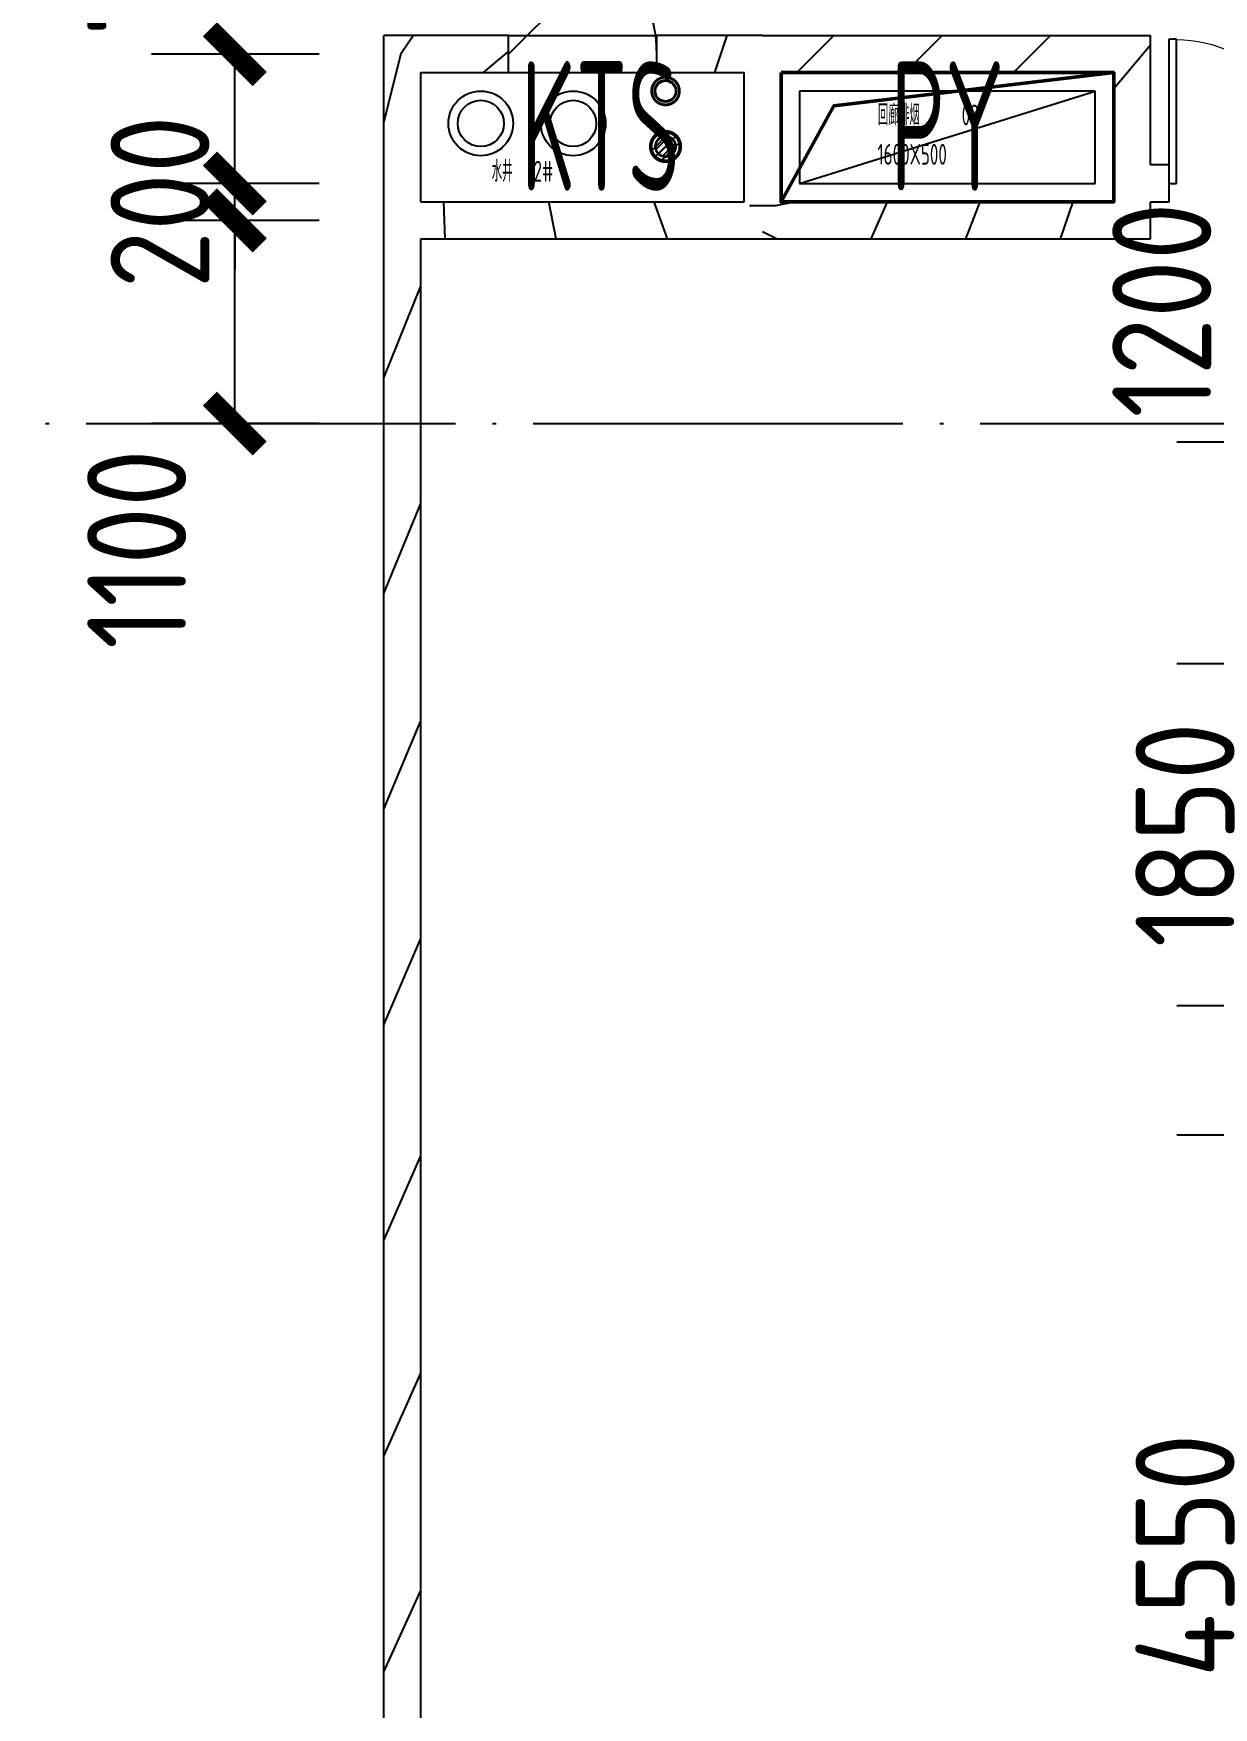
# Model space of a CAD drawing. Header units: inches. Extents: x 0 to 1813292486, y 0 to 3473589894.
# Drawn here: x 600565939 to 600572326, y 3473272670 to 3473281730 of the extents above; entities that cross this region are included whole.
import ezdxf
from ezdxf.enums import TextEntityAlignment as Align

# ---------------------------------------------------------------- set-up
doc = ezdxf.new("R2010")
doc.units = ezdxf.units.IN
doc.header["$LTSCALE"] = 1000
doc.header["$MEASUREMENT"] = 0
doc.linetypes.add('AX-MALL-GIRD-200$0$DOTE', pattern=[2.4200000000000004, 2, -0.2, 0.02, -0.2])
doc.linetypes.add('PX-MALL-P02-LG$0$DASHED', pattern=[0.75, 0.5, -0.25])
for name, color, linetype in [('A-Anno-Note', 241, 'Continuous'), ('AX-MALL-DIM-P02$0$A-Anno-Dims', 3, 'Continuous'), ('AX-MALL-DIM-P02$0$A-Detl-Thin', 131, 'Continuous'), ('AX-MALL-GIRD-200$0$A-Grid', 222, 'AX-MALL-GIRD-200$0$DOTE'), ('AX-MALL-P02-200$0$A-Anno-Note', 241, 'Continuous'), ('AX-MALL-WALL-P02$0$A-Anno-Note', 241, 'Continuous'), ('AX-MALL-WALL-P02-QT$0$A-Accs', 181, 'Continuous'), ('AX-MALL-WALL-P02-QT$0$A-Anno-Dims', 3, 'Continuous'), ('AX-MALL-WALL-P02-QT$0$A-Detl-Thin', 131, 'Continuous'), ('AX-MALL-WALL-P02-QT$0$A-Wall', 2, 'Continuous'), ('AX-MALL-WALL-P02-QT$0$A-Wall-Patt', 13, 'Continuous'), ('AX-MALL-WALL-P02-QT$0$A-Wind', 4, 'Continuous'), ('AX-MALL-ZTKD-P02$0$A-Anno-Note', 241, 'Continuous'), ('MX-MALL-P02-LG$0$M-VT-DUCT-FLG', 40, 'Continuous'), ('MX-MALL-P02-LG$0$M-VT-DUCT-SED', 150, 'Continuous'), ('MX-MALL-P02-LG$0$M-VT-TEXT', 21, 'Continuous'), ('PX-MALL-P02-LG$0$P-Drain-Fldr', 4, 'Continuous'), ('PX-MALL-P02-LG$0$P-Drain-Fldr-ARCH', 161, 'Continuous'), ('PX-MALL-P02-LG$0$P-Drain-Fldr-W100', 4, 'Continuous'), ('PX-MALL-P02-LG$0$P-Drain-Fldr-W50', 4, 'Continuous'), ('PX-MALL-P02-LG$0$P-Pipe-Risr', 7, 'Continuous'), ('PX-MALL-P02-LG$0$P-Pipe-Risr-Arch', 6, 'Continuous'), ('PX-MALL-P02-LG$0$P-Pipe-Risr-W100', 6, 'Continuous'), ('PX-MALL-P02-LG$0$P-Pipe-Risr-W50', 6, 'Continuous'), ('PX-MALL-P02-LG$0$P-Wast-Pipe', 143, 'PX-MALL-P02-LG$0$DASHED'), ('SX-MALL-NTKD-L-2F$0$S-HOLE', 5, 'Continuous')]:
    doc.layers.add(name, color=color, linetype=linetype)
doc.styles.add('AX-MALL-DIM-P02$0$_TCH_DIM_T3', font='gbenor.shx')
doc.styles.add('AX-MALL-WALL-P02-QT$0$STANDARD', font='gbenor.shx', dxfattribs={"bigfont": 'gbcbig.shx'})
doc.styles.add('MX-MALL-P02-LG$0$_THVAC_WIN', font='gbenor.shx', dxfattribs={"bigfont": 'gbcbig.shx'})
doc.styles.add('PX-MALL-P02-LG$0$jzfz', font='gbenor.shx', dxfattribs={"bigfont": 'gbcbig.shx'})
doc.dimstyles.new('AX-MALL-DIM-P02$0$_TCH_ARCH&&180', dxfattribs={"dimtxt": 535.5, "dimasz": 270, "dimexe": 450, "dimexo": 450, "dimgap": 137.25, "dimtad": 1, "dimdec": 0, "dimzin": 0, "dimdsep": 46, "dimtxsty": 'AX-MALL-DIM-P02$0$_TCH_DIM_T3', "dimblk": 'AX-MALL-DIM-P02$0$_ArchTick', "dimcen": 0.09, "dimclrt": 7, "dimazin": 2, "dimtfac": 1, "dimtdec": 0, "dimtix": 1, "dimtmove": 2, "dimatfit": 3, "dimfxl": 500, "dimtolj": 1, "dimtzin": 0, "dimarcsym": 0})
pattern_1 = [(45, (0, 359.0227), (-353.55353201463, 353.55353201463), [])]

# ---------------------------------------------------------------- blocks, each defined once
blk = doc.blocks.new('AX-MALL-GIRD-200')
at = {"layer": 'AX-MALL-GIRD-200$0$A-Grid'}
blk.add_line((600241980.060326, 3473196551.41375), (600599876.0644244, 3473063224.650467), dxfattribs=at)
blk = doc.blocks.new('MX-MALL-P02-LG')
at = {"color": 6}
for radius in [175.000000054465, 125]:
    blk.add_circle((600396488.7496933, 3473140726.488383), radius, dxfattribs=at)
at = {"color": 2}
for radius in [175.000000054465, 125]:
    blk.add_circle((600396957.2937655, 3473140551.941966), radius, dxfattribs=at)
at = {"layer": 'MX-MALL-P02-LG$0$M-VT-DUCT-FLG'}
blk.add_line((600397992.20792, 3473139819.587048), (600399666.0953707, 3473139729.582589), dxfattribs=at)
at = {"layer": 'MX-MALL-P02-LG$0$M-VT-DUCT-SED'}
for p, q in [((600398166.7543362, 3473140288.131121), (600397992.20792, 3473139819.587048)), ((600399666.0953707, 3473139729.582589), (600398166.7543362, 3473140288.131121)), ((600397992.20792, 3473139819.587048), (600399491.5489544, 3473139261.038516)), ((600399491.5489544, 3473139261.038516), (600399666.0953707, 3473139729.582589))]:
    blk.add_line(p, q, dxfattribs=at)
at = {"layer": 'MX-MALL-P02-LG$0$M-VT-TEXT', "style": 'MX-MALL-P02-LG$0$_THVAC_WIN', "width": 0.7}
for s, p in [('水井', (600396433.6067076, 3473140410.110298)), ('2#', (600396646.1715125, 3473140330.923671)), ('回廊排烟', (600398498.9254372, 3473139966.288014, -11999.99999999999)), ('02', (600398924.0550469, 3473139807.91476, -11999.99999999999)), ('1600X500', (600398422.2100635, 3473139767.269915, -11999.99999999999))]:
    blk.add_text(s, height=112.6582278481012, rotation=339.5681612591187, dxfattribs=at).set_placement(p)
blk = doc.blocks.new('SX-MALL-NTKD-L-2F')
at = {"layer": 'SX-MALL-NTKD-L-2F$0$S-HOLE', "lineweight": 50, "elevation": 2999.999999999998}
blk.add_lwpolyline([(600398107.9548047, 3473140416.749218), (600399794.7134689, 3473139788.382122), (600399550.3484744, 3473139132.420386), (600397863.5898101, 3473139760.787483)], close=True, dxfattribs=at)
at = {"layer": 'SX-MALL-NTKD-L-2F$0$S-HOLE', "lineweight": 50}
blk.add_lwpolyline([(600399794.7134355, 3473139788.382097), (600398313.1241194, 3473140148.711319), (600397863.5897872, 3473139760.787491)], dxfattribs=at)
blk = doc.blocks.new('SX-MALL-NTKD-2F')
blk.add_blockref('SX-MALL-NTKD-L-2F', (0, 0))
blk = doc.blocks.new('AX-MALL-WALL-P02-QT$0$$DorLib2D$00000002')
for p, q in [((-0.5, -5.684341886080802e-17), (-0.5000000000000007, 0.4875)), ((-0.4750000000000007, 0.4875), (-0.5000000000000007, 0.4875)), ((-0.475, -2.842170943040401e-17), (-0.4750000000000007, 0.4875)), ((0.475, -2.842170943040401e-17), (0.4750000000000007, 0.4875)), ((0.4750000000000007, 0.4875), (0.5000000000000007, 0.4875)), ((0.5, -5.684341886080802e-17), (0.5000000000000007, 0.4875)), ((-0.5, -5.684341886080802e-17), (-0.475, -2.842170943040401e-17)), ((0.5, -5.684341886080802e-17), (0.475, -2.842170943040401e-17))]:
    blk.add_line(p, q)
at = {"lineweight": 13}
for centre, start, end in [((-0.4875, -4.263256414560601e-17), 0, 88.53071641864632), ((0.4875, -4.263256414560601e-17), 91.4692835813537, 180)]:
    blk.add_arc(centre, 0.4875, start, end, dxfattribs=at)
blk = doc.blocks.new('AX-MALL-WALL-P02-QT$0$$DorLib2D$00000114')
at = {"color": 0}
blk.add_line((0.4999999999999964, 3.552713678800501e-15), (-0.2071067811864751, 0.7071067811864857), dxfattribs=at)
blk.add_arc((0.5000000000013856, -1.154631945610163e-12), 1.000000000001696, 135, 180, dxfattribs=at)
blk = doc.blocks.new('AX-MALL-WALL-P02-QT')
at = {"layer": 'AX-MALL-WALL-P02-QT$0$A-Wall-Patt'}
h = blk.add_hatch(dxfattribs=at)
h.set_pattern_fill('普通砖', color=256, scale=200, style=0)
h.set_pattern_definition(pattern_1)
h.paths.add_polyline_path([(600395938.8860978, 3473140371.082546), (600396036.2679241, 3473140441.518505), (600396280.6329062, 3473141097.480208), (600396163.033843, 3473141354.716403), (600395813.9410113, 3473140417.628256)])
h = blk.add_hatch(dxfattribs=at)
h.set_pattern_fill('普通砖', color=256, scale=200, style=0)
h.set_pattern_definition(pattern_1)
h.paths.add_polyline_path([(600396280.6329062, 3473141097.480208), (600396725.7497761, 3473140931.661113), (600396795.5683424, 3473141119.078742), (600396163.033843, 3473141354.716403)])
h = blk.add_hatch(dxfattribs=at)
h.set_pattern_fill('普通砖', color=256, scale=200, style=0)
h.set_pattern_definition(pattern_1)
h.paths.add_polyline_path([(600398084.0645442, 3473140639.076098), (600397545.2388599, 3473140839.804477), (600397475.4202936, 3473140652.386847), (600397920.537163, 3473140486.567752), (600398037.5188333, 3473140514.131012)])
h = blk.add_hatch(dxfattribs=at)
h.set_pattern_fill('普通砖', color=256, scale=200, style=0)
h.set_pattern_definition(pattern_1)
h.paths.add_polyline_path([(600398037.5188333, 3473140514.131012), (600398107.9547925, 3473140416.749186), (600399794.7134575, 3473139788.382089), (600400051.9496529, 3473139905.981152), (600398084.0645442, 3473140639.076098)])
h = blk.add_hatch(dxfattribs=at)
h.set_pattern_fill('普通砖', color=256, scale=200, style=0)
h.set_pattern_definition(pattern_1)
h.paths.add_polyline_path([(600397746.6081403, 3473139733.224224), (600397863.5898104, 3473139760.787483), (600398107.9547925, 3473140416.749186), (600398037.5188333, 3473140514.131012), (600397920.537163, 3473140486.567752), (600397676.172181, 3473139830.60605)])
h = blk.add_hatch(dxfattribs=at)
h.set_pattern_fill('普通砖', color=256, scale=200, style=0)
h.set_pattern_definition(pattern_1)
h.paths.add_polyline_path([(600391432.8259717, 3473128657.17201), (600391550.4250346, 3473128399.935814), (600395966.4493577, 3473140254.100876), (600395938.8860978, 3473140371.082546), (600395813.9410114, 3473140417.628256)])
h = blk.add_hatch(dxfattribs=at)
h.set_pattern_fill('普通砖', color=256, scale=200, style=0)
h.set_pattern_definition(pattern_1)
h.paths.add_polyline_path([(600395938.8860977, 3473140371.082546), (600395966.4493577, 3473140254.100876), (600397700.0624295, 3473139608.279137), (600397746.6081403, 3473139733.224223), (600397676.172181, 3473139830.60605), (600396036.2679241, 3473140441.518505)])
h = blk.add_hatch(dxfattribs=at)
h.set_pattern_fill('普通砖', color=256, scale=200, style=0)
h.set_pattern_definition(pattern_1)
h.paths.add_polyline_path([(600399710.2028446, 3473139179.58349), (600399807.5846709, 3473139250.019449), (600400051.9496529, 3473139905.981152), (600399794.7134575, 3473139788.382089), (600399585.2577584, 3473139226.1292)])
h = blk.add_hatch(dxfattribs=at)
h.set_pattern_fill('普通砖', color=256, scale=200, style=0)
h.set_pattern_definition(pattern_1)
h.paths.add_polyline_path([(600397746.6081403, 3473139733.224224), (600397700.0624295, 3473139608.279137), (600399667.9475381, 3473138875.18419), (600399550.3484752, 3473139132.420386), (600397863.5898104, 3473139760.787483)])
h = blk.add_hatch(dxfattribs=at)
h.set_pattern_fill('普通砖', color=256, scale=200, style=0)
h.set_pattern_definition(pattern_1)
h.paths.add_polyline_path([(600399737.7661046, 3473139062.60182), (600399831.4749199, 3473139027.692537), (600399901.2934861, 3473139215.110166), (600399807.5846709, 3473139250.019449), (600399710.2028446, 3473139179.58349)])
h = blk.add_hatch(dxfattribs=at)
h.set_pattern_fill('普通砖', color=256, scale=200, style=0)
h.set_pattern_definition(pattern_1)
h.paths.add_polyline_path([(600399550.3484752, 3473139132.420386), (600399667.9475381, 3473138875.18419), (600399737.7661046, 3473139062.60182), (600399710.2028446, 3473139179.58349), (600399585.2577584, 3473139226.1292)])
at = {"layer": 'AX-MALL-WALL-P02-QT$0$A-Wall'}
for p, q in [((600395813.9410113, 3473140417.628256), (600396163.033843, 3473141354.716403)), ((600396795.5683424, 3473141119.078742), (600396163.033843, 3473141354.716403)), ((600396036.2679241, 3473140441.518505), (600396280.6329062, 3473141097.480208)), ((600396280.6329062, 3473141097.480208), (600396725.7497761, 3473140931.661113)), ((600396725.7497761, 3473140931.661113), (600396795.5683424, 3473141119.078742)), ((600397545.2388599, 3473140839.804477), (600397475.4202936, 3473140652.386847)), ((600398084.0645442, 3473140639.076098), (600397545.2388599, 3473140839.804477)), ((600397475.4202936, 3473140652.386847), (600397920.537163, 3473140486.567752)), ((600398084.0645442, 3473140639.076098), (600400051.9496529, 3473139905.981152)), ((600391432.8259717, 3473128657.17201), (600395813.9410114, 3473140417.628256)), ((600396036.2679241, 3473140441.518505), (600397676.172181, 3473139830.60605)), ((600397676.172181, 3473139830.60605), (600397920.537163, 3473140486.567752)), ((600397863.5898104, 3473139760.787483), (600398107.9547925, 3473140416.749186)), ((600398107.9547925, 3473140416.749186), (600399794.7134575, 3473139788.382089)), ((600391550.4250346, 3473128399.935814), (600395966.4493577, 3473140254.100876)), ((600395966.4493577, 3473140254.100876), (600397700.0624295, 3473139608.279137)), ((600399807.5846709, 3473139250.019449), (600400051.9496529, 3473139905.981152)), ((600399585.2577584, 3473139226.1292), (600399794.7134575, 3473139788.382089)), ((600397863.5898104, 3473139760.787483), (600399550.3484752, 3473139132.420386)), ((600397700.0624295, 3473139608.279137), (600399667.9475381, 3473138875.18419)), ((600399901.2934861, 3473139215.110166), (600399807.5846709, 3473139250.019449)), ((600399550.3484752, 3473139132.420386), (600399585.2577584, 3473139226.1292)), ((600399831.4749199, 3473139027.692537), (600399901.2934861, 3473139215.110166)), ((600399667.9475381, 3473138875.18419), (600399737.7661046, 3473139062.60182)), ((600399737.7661046, 3473139062.60182), (600399831.4749199, 3473139027.692537))]:
    blk.add_line(p, q, dxfattribs=at)
at = {"layer": 'AX-MALL-WALL-P02-QT$0$A-Wind'}
for p, q in [((600396795.5683424, 3473141119.078742), (600397545.2388599, 3473140839.804477)), ((600396725.7497761, 3473140931.661113), (600397475.4202936, 3473140652.386847))]:
    blk.add_line(p, q, dxfattribs=at)
at = {"layer": 'AX-MALL-WALL-P02-QT$0$A-Anno-Dims'}
blk.add_blockref('SX-MALL-NTKD-2F', (0, 0), dxfattribs=at)
at = {"layer": 'AX-MALL-WALL-P02-QT$0$A-Detl-Thin'}
blk.add_blockref('MX-MALL-P02-LG', (0, 0), dxfattribs=at)
at = {"layer": 'AX-MALL-WALL-P02-QT$0$A-Wind'}
blk.add_blockref('AX-MALL-GIRD-200', (0, 0), dxfattribs=at)
at = {"layer": 'AX-MALL-WALL-P02-QT$0$A-Wind', "zscale": 200}
for name, p, xscale, yscale, rotation in [('AX-MALL-WALL-P02-QT$0$$DorLib2D$00000114', (600397135.494318, 3473140885.732795), -800, 800, 339.5681613074192), ('AX-MALL-WALL-P02-QT$0$$DorLib2D$00000002', (600400616.0547206, 3473138842.127086), -1600, 1600, 339.5681613148703)]:
    blk.add_blockref(name, p, dxfattribs=dict(at, xscale=xscale, yscale=yscale, rotation=rotation))
at = {"layer": 'AX-MALL-WALL-P02-QT$0$A-Accs', "style": 'AX-MALL-WALL-P02-QT$0$STANDARD', "width": 0.6}
for s, p in [('KTS', (600396564.8143198, 3473140309.192334, 2999.999999999996)), ('PY', (600398439.3309145, 3473139610.879898, 2999.999999999996))]:
    blk.add_text(s, height=699.9999999999998, rotation=339.5681613092246, dxfattribs=at).set_placement(p)
blk = doc.blocks.new('AX-MALL-WALL-P02')
at = {"layer": 'AX-MALL-WALL-P02$0$A-Anno-Note'}
blk.add_blockref('AX-MALL-WALL-P02-QT', (0, 0), dxfattribs=at)
blk = doc.blocks.new('PX-MALL-P02-LG$0$P-Risr')
at = {"layer": 'PX-MALL-P02-LG$0$P-Pipe-Risr-W50'}
h = blk.add_hatch(color=0, dxfattribs=at)
edge = h.paths.add_edge_path()
edge.add_ellipse((0, 0), major_axis=(47.05795628796547, 47.05795628796547), ratio=0.9999999999999695, start_angle=225.0000000000009, end_angle=405.0000000000009, ccw=False)
edge.add_ellipse((0, 0), major_axis=(47.05795628796764, 47.05795628796764), ratio=0.9999999999998785, start_angle=133.9675974886221, end_angle=225.0000000000035, ccw=False)
edge.add_line((-66.53919663240958, 1.199087783927098), (-54.4367953546693, 1.199087783927098))
edge.add_ellipse((0, 0), major_axis=(-38.50196423560672, 38.50196423560672), ratio=0.9999999999999859, start_angle=43.73814098242129, end_angle=134.9999999999996)
edge.add_ellipse((0, 0), major_axis=(38.50196423561096, 38.50196423561096), ratio=0.9999999999998216, start_angle=225.0000000000051, end_angle=405.0000000000051)
edge.add_ellipse((0, 0), major_axis=(38.50196423560679, 38.50196423560679), ratio=0.9999999999999831, start_angle=45.00000000000048, end_angle=133.7381409824204)
edge.add_line((-54.43679535467527, 1.199087783927098), (-66.53919663241555, 1.199087783927098))
edge.add_ellipse((0, 0), major_axis=(-47.05795628796762, 47.05795628796762), ratio=0.9999999999998742, start_angle=-45.00000000000358, end_angle=43.967597488629224, ccw=False)
at = {"layer": 'PX-MALL-P02-LG$0$P-Pipe-Risr-Arch', "ltscale": 0.7}
blk.add_circle((0, 0), 59.29000000000001, dxfattribs=at)
at = {"layer": 'PX-MALL-P02-LG$0$P-Pipe-Risr-W100', "color": 0, "const_width": 15}
blk.add_lwpolyline([(-75, 0, 1), (75, 0, 1)], format="xyb", close=True, dxfattribs=at)
at = {"layer": 'PX-MALL-P02-LG$0$P-Pipe-Risr-W50'}
blk.add_circle((0, 0), 54.45000000000001, dxfattribs=at)
at = {"layer": 'PX-MALL-P02-LG$0$P-Pipe-Risr', "style": 'PX-MALL-P02-LG$0$jzfz', "width": 0.6, "flags": 1}
for tag, p in [('SYS-MARK', (0.3310501334344735, -45.65933377496549)), ('RANGE', (0.3337570973526454, -45.67887874227017))]:
    blk.add_attdef(tag, text='', height=0.015625, dxfattribs=at).set_placement(p, align=Align.MIDDLE)
blk = doc.blocks.new('PX-MALL-P02-LG$0$A$C5A9C1854')
at = {"layer": 'PX-MALL-P02-LG$0$P-Drain-Fldr-W50', "ltscale": 0.7}
for p, q in [((16.81565596797736, -52.36634142627008), (-52.36634142621187, 16.81565596791916)), ((38.89087296527578, -38.89087296521757), (-38.89087296527578, 38.89087296521757)), ((52.36634142632829, -16.81565596791916), (-16.81565596786095, 52.36634142627008))]:
    blk.add_line(p, q, dxfattribs=at)
at = {"layer": 'PX-MALL-P02-LG$0$P-Drain-Fldr-W50', "ltscale": 0.7, "const_width": 13.75}
blk.add_lwpolyline([(-54.99999999994179, 0, 1), (55.00000000005821, 0, 1)], format="xyb", close=True, dxfattribs=at)
blk = doc.blocks.new('PX-MALL-P02-LG$0$A$C7D2520B3')
at = {"layer": 'PX-MALL-P02-LG$0$P-Drain-Fldr', "ltscale": 0.7}
for p, q in [((25.22348395196605, -78.54951213940512), (-78.54951213931781, 25.22348395187873)), ((58.33630944791366, -58.33630944788456), (-58.33630944791366, 58.33630944788456)), ((78.54951213949244, -25.22348395187873), (-25.22348395179142, 78.54951213940512))]:
    blk.add_line(p, q, dxfattribs=at)
at = {"layer": 'PX-MALL-P02-LG$0$P-Drain-Fldr', "ltscale": 0.7, "const_width": 20}
blk.add_lwpolyline([(5.820766091346741e-11, -80, 1), (5.820766091346741e-11, 80, 1)], format="xyb", close=True, dxfattribs=at)
blk = doc.blocks.new('PX-MALL-P02-LG$0$A$C2257314B')
at = {"layer": 'PX-MALL-P02-LG$0$P-Drain-Fldr-ARCH', "ltscale": 0.7}
for p, q in [((16.81565596797736, -52.36634142627008), (-52.36634142621187, 16.81565596791916)), ((38.89087296527578, -38.89087296521757), (-38.89087296527578, 38.89087296521757)), ((52.36634142632829, -16.81565596791916), (-16.81565596786095, 52.36634142627008))]:
    blk.add_line(p, q, dxfattribs=at)
for start, end in [(0, 180), (180, 0)]:
    blk.add_arc((5.820766091346741e-11, -1.77635683940025e-15), 55, start, end, dxfattribs=at)
blk = doc.blocks.new('PX-MALL-P02-LG$0$P-Drain-Fldr')
blk.add_blockref('PX-MALL-P02-LG$0$A$C2257314B', (0, 0))
at = {"layer": 'PX-MALL-P02-LG$0$P-Drain-Fldr-W100'}
blk.add_blockref('PX-MALL-P02-LG$0$A$C7D2520B3', (0, 0), dxfattribs=at)
at = {"layer": 'PX-MALL-P02-LG$0$P-Drain-Fldr-W50'}
blk.add_blockref('PX-MALL-P02-LG$0$A$C5A9C1854', (0, 0), dxfattribs=at)
blk = doc.blocks.new('PX-MALL-P02-LG')
at = {"layer": 'PX-MALL-P02-LG$0$P-Drain-Fldr', "rotation": 69.56816110263249}
blk.add_blockref('PX-MALL-P02-LG$0$P-Drain-Fldr', (600397382.201224, 3473140260.259503), dxfattribs=at)
at = {"layer": 'PX-MALL-P02-LG$0$P-Wast-Pipe', "ltscale": 0.7, "rotation": 339.5681613100559}
blk.add_blockref('PX-MALL-P02-LG$0$P-Risr', (600397486.9290727, 3473140541.385948), dxfattribs=at)
blk = doc.blocks.new('AX-MALL-ZTKD-P02')
at = {"layer": 'AX-MALL-ZTKD-P02$0$A-Anno-Note'}
blk.add_blockref('AX-MALL-GIRD-200', (0, 0), dxfattribs=at)
blk = doc.blocks.new('AX-MALL-DIM-P02$0$_ArchTick')
at = {"color": 0, "linetype": 'ByBlock', "const_width": 0.4}
blk.add_lwpolyline([(-0.5, -0.5), (0.5, 0.5)], dxfattribs=at)
blk = doc.blocks.new('*D1220')
at = {"layer": 'AX-MALL-DIM-P02$0$A-Anno-Dims', "color": 0, "lineweight": -2, "transparency": 16777216}
for p, q in [((600395485.9601597, 3473140539.810748), (600394636.1123787, 3473140856.403983)), ((600394673.7999307, 3473139668.515249), (600395057.8020447, 3473140699.312209)), ((600395101.9580457, 3473139509.013787), (600394252.1102647, 3473139825.607023))]:
    blk.add_line(p, q, dxfattribs=at)
at = {"layer": 'AX-MALL-DIM-P02$0$A-Anno-Dims', "color": 0, "lineweight": -2, "transparency": 16777216, "xscale": 270, "yscale": 270, "zscale": 270}
for p, rotation in [((600395057.8020447, 3473140699.312209), 69.56816132229395), ((600394673.7999307, 3473139668.515249), 249.5681613222939)]:
    blk.add_blockref('AX-MALL-DIM-P02$0$_ArchTick', p, dxfattribs=dict(at, rotation=rotation))
at = {"layer": 'AX-MALL-DIM-P02$0$A-Anno-Dims', "color": 7, "transparency": 16777216, "insert": (600393939.1546378, 3473139217.553836), "char_height": 535.5, "attachment_point": 5, "rotation": 69.56816132229396, "style": 'AX-MALL-DIM-P02$0$_TCH_DIM_T3'}
blk.add_mtext('\\A1;1100', dxfattribs=at)
blk = doc.blocks.new('*D1221')
at = {"layer": 'AX-MALL-DIM-P02$0$A-Anno-Dims', "color": 0, "lineweight": -2, "transparency": 16777216}
for p, q in [((600395127.620611, 3473140886.729838), (600395221.8756754, 3473141139.743638)), ((600395555.7787257, 3473140727.228377), (600394705.9309448, 3473141043.821612)), ((600395057.8020449, 3473140699.312209), (600395127.620611, 3473140886.729838)), ((600395485.9601599, 3473140539.810748), (600394636.1123787, 3473140856.403983)), ((600395057.8020449, 3473140699.312209), (600394963.5469804, 3473140446.298409))]:
    blk.add_line(p, q, dxfattribs=at)
at = {"layer": 'AX-MALL-DIM-P02$0$A-Anno-Dims', "color": 0, "lineweight": -2, "transparency": 16777216, "xscale": 270, "yscale": 270, "zscale": 270}
for p, rotation in [((600395127.620611, 3473140886.729838), 249.5681613337587), ((600395057.8020449, 3473140699.312209), 69.56816133375871)]:
    blk.add_blockref('AX-MALL-DIM-P02$0$_ArchTick', p, dxfattribs=dict(at, rotation=rotation))
at = {"layer": 'AX-MALL-DIM-P02$0$A-Anno-Dims', "color": 7, "transparency": 16777216, "insert": (600394713.1906283, 3473140934.40362), "char_height": 535.5, "attachment_point": 5, "rotation": 69.5681613337587, "style": 'AX-MALL-DIM-P02$0$_TCH_DIM_T3'}
blk.add_mtext('\\A1;200', dxfattribs=at)
blk = doc.blocks.new('*D1222')
at = {"layer": 'AX-MALL-DIM-P02$0$A-Anno-Dims', "color": 0, "lineweight": -2, "transparency": 16777216}
for p, q in [((600395800.1437086, 3473141383.190081), (600394950.2959274, 3473141699.783317)), ((600395127.6206108, 3473140886.729838), (600395371.9855934, 3473141542.691542)), ((600395555.7787257, 3473140727.228377), (600394705.9309448, 3473141043.821612))]:
    blk.add_line(p, q, dxfattribs=at)
at = {"layer": 'AX-MALL-DIM-P02$0$A-Anno-Dims', "color": 0, "lineweight": -2, "transparency": 16777216, "xscale": 270, "yscale": 270, "zscale": 270}
for p, rotation in [((600395371.9855934, 3473141542.691542), 69.5681613196819), ((600395127.6206108, 3473140886.729838), 249.5681613196819)]:
    blk.add_blockref('AX-MALL-DIM-P02$0$_ArchTick', p, dxfattribs=dict(at, rotation=rotation))
at = {"layer": 'AX-MALL-DIM-P02$0$A-Anno-Dims', "color": 7, "transparency": 16777216, "insert": (600395074.0554324, 3473142264.027401), "char_height": 535.5, "attachment_point": 5, "rotation": 69.5681613196819, "style": 'AX-MALL-DIM-P02$0$_TCH_DIM_T3'}
blk.add_mtext('\\A1;700', dxfattribs=at)
blk = doc.blocks.new('*D1223')
at = {"layer": 'AX-MALL-DIM-P02$0$A-Anno-Dims', "color": 0, "lineweight": -2, "transparency": 16777216}
for p, q in [((600396378.92515, 3473141647.787974), (600396743.1470684, 3473142625.487914)), ((600396917.7508342, 3473141447.059595), (600397281.9727526, 3473142424.759535)), ((600396586.0552934, 3473142203.798248), (600397124.8809776, 3473142003.069869))]:
    blk.add_line(p, q, dxfattribs=at)
at = {"layer": 'AX-MALL-DIM-P02$0$A-Anno-Dims', "color": 0, "lineweight": -2, "transparency": 16777216, "xscale": 270, "yscale": 270, "zscale": 270}
for p, rotation in [((600396586.0552934, 3473142203.798248), 159.5681612098681), ((600397124.8809776, 3473142003.069869), 339.5681612098682)]:
    blk.add_blockref('AX-MALL-DIM-P02$0$_ArchTick', p, dxfattribs=dict(at, rotation=rotation))
at = {"layer": 'AX-MALL-DIM-P02$0$A-Anno-Dims', "color": 7, "transparency": 16777216, "insert": (600396235.4560226, 3473142901.055699), "char_height": 535.5, "attachment_point": 5, "rotation": 339.56816120986815, "style": 'AX-MALL-DIM-P02$0$_TCH_DIM_T3'}
blk.add_mtext('\\A1;575', dxfattribs=at)
blk = doc.blocks.new('*D1226')
at = {"layer": 'AX-MALL-DIM-P02$0$A-Anno-Dims', "color": 0, "lineweight": -2, "transparency": 16777216}
for p, q in [((600398206.2470357, 3473140967.05695), (600398570.4689534, 3473141944.756889)), ((600398413.3771787, 3473141523.067223), (600400287.553472, 3473140824.881557)), ((600400080.4233291, 3473140268.871283), (600400444.6452467, 3473141246.571222))]:
    blk.add_line(p, q, dxfattribs=at)
at = {"layer": 'AX-MALL-DIM-P02$0$A-Anno-Dims', "color": 0, "lineweight": -2, "transparency": 16777216, "xscale": 270, "yscale": 270, "zscale": 270}
for p, rotation in [((600398413.3771787, 3473141523.067223), 159.5681612216869), ((600400287.553472, 3473140824.881557), 339.5681612216869)]:
    blk.add_blockref('AX-MALL-DIM-P02$0$_ArchTick', p, dxfattribs=dict(at, rotation=rotation))
at = {"layer": 'AX-MALL-DIM-P02$0$A-Anno-Dims', "color": 7, "transparency": 16777216, "insert": (600399491.8479224, 3473141553.495089), "char_height": 535.5, "attachment_point": 5, "rotation": 339.56816122168686, "style": 'AX-MALL-DIM-P02$0$_TCH_DIM_T3'}
blk.add_mtext('\\A1;2000', dxfattribs=at)
blk = doc.blocks.new('*D1227')
at = {"layer": 'AX-MALL-DIM-P02$0$A-Anno-Dims', "color": 0, "lineweight": -2, "transparency": 16777216}
for p, q in [((600400080.4233289, 3473140268.871283), (600400444.645247, 3473141246.571222)), ((600400287.553472, 3473140824.881557), (600402161.7297649, 3473140126.69589)), ((600401954.5996218, 3473139570.685616), (600402318.8215399, 3473140548.385556))]:
    blk.add_line(p, q, dxfattribs=at)
at = {"layer": 'AX-MALL-DIM-P02$0$A-Anno-Dims', "color": 0, "lineweight": -2, "transparency": 16777216, "xscale": 270, "yscale": 270, "zscale": 270}
for p, rotation in [((600400287.553472, 3473140824.881557), 159.5681612169181), ((600402161.7297649, 3473140126.69589), 339.5681612169182)]:
    blk.add_blockref('AX-MALL-DIM-P02$0$_ArchTick', p, dxfattribs=dict(at, rotation=rotation))
at = {"layer": 'AX-MALL-DIM-P02$0$A-Anno-Dims', "color": 7, "transparency": 16777216, "insert": (600401366.0242159, 3473140855.309423), "char_height": 535.5, "attachment_point": 5, "rotation": 339.56816121691816, "style": 'AX-MALL-DIM-P02$0$_TCH_DIM_T3'}
blk.add_mtext('\\A1;2000', dxfattribs=at)
blk = doc.blocks.new('*D1232')
at = {"layer": 'AX-MALL-DIM-P02$0$A-Anno-Dims', "color": 0, "lineweight": -2, "transparency": 16777216}
for p, q in [((600399333.6254537, 3473133824.122973), (600398107.3067783, 3473134280.962664)), ((600396940.6237255, 3473129860.11892), (600398528.9964443, 3473134123.87089)), ((600397745.2527349, 3473129560.371004), (600396518.9340595, 3473130017.210694))]:
    blk.add_line(p, q, dxfattribs=at)
at = {"layer": 'AX-MALL-DIM-P02$0$A-Anno-Dims', "color": 0, "lineweight": -2, "transparency": 16777216, "xscale": 270, "yscale": 270, "zscale": 270}
for p, rotation in [((600398528.9964443, 3473134123.87089), 69.56816132322608), ((600396940.6237255, 3473129860.11892), 249.5681613232261)]:
    blk.add_blockref('AX-MALL-DIM-P02$0$_ArchTick', p, dxfattribs=dict(at, rotation=rotation))
at = {"layer": 'AX-MALL-DIM-P02$0$A-Anno-Dims', "color": 7, "transparency": 16777216, "insert": (600397355.2893854, 3473132133.377502), "char_height": 535.5, "attachment_point": 5, "rotation": 69.56816132322608, "style": 'AX-MALL-DIM-P02$0$_TCH_DIM_T3'}
blk.add_mtext('\\A1;4550', dxfattribs=at)
blk = doc.blocks.new('*D1233')
at = {"layer": 'AX-MALL-DIM-P02$0$A-Anno-Dims', "color": 0, "lineweight": -2, "transparency": 16777216}
for p, q in [((600399577.9900985, 3473134480.083771), (600398351.6714233, 3473134936.923461)), ((600398528.9964447, 3473134123.870889), (600398773.3610895, 3473134779.831687)), ((600399333.6254536, 3473133824.122973), (600398107.3067786, 3473134280.962663))]:
    blk.add_line(p, q, dxfattribs=at)
at = {"layer": 'AX-MALL-DIM-P02$0$A-Anno-Dims', "color": 0, "lineweight": -2, "transparency": 16777216, "xscale": 270, "yscale": 270, "zscale": 270}
for p, rotation in [((600398773.3610895, 3473134779.831687), 69.56816132230499), ((600398528.9964447, 3473134123.870889), 249.568161322305)]:
    blk.add_blockref('AX-MALL-DIM-P02$0$_ArchTick', p, dxfattribs=dict(at, rotation=rotation))
at = {"layer": 'AX-MALL-DIM-P02$0$A-Anno-Dims', "color": 7, "transparency": 16777216, "insert": (600399030.6994663, 3473134310.468692), "char_height": 535.5, "attachment_point": 5, "rotation": 69.56816132230499, "style": 'AX-MALL-DIM-P02$0$_TCH_DIM_T3'}
blk.add_mtext('\\A1;700', dxfattribs=at)
blk = doc.blocks.new('*D1234')
at = {"layer": 'AX-MALL-DIM-P02$0$A-Anno-Dims', "color": 0, "lineweight": -2, "transparency": 16777216}
for p, q in [((600400223.8118389, 3473136213.696849), (600398997.493164, 3473136670.53654)), ((600398773.3610898, 3473134779.831688), (600399419.18283, 3473136513.444765)), ((600399577.9900987, 3473134480.083773), (600398351.6714238, 3473134936.923463))]:
    blk.add_line(p, q, dxfattribs=at)
at = {"layer": 'AX-MALL-DIM-P02$0$A-Anno-Dims', "color": 0, "lineweight": -2, "transparency": 16777216, "xscale": 270, "yscale": 270, "zscale": 270}
for p, rotation in [((600399419.18283, 3473136513.444765), 69.56816132373159), ((600398773.3610898, 3473134779.831688), 249.5681613237316)]:
    blk.add_blockref('AX-MALL-DIM-P02$0$_ArchTick', p, dxfattribs=dict(at, rotation=rotation))
at = {"layer": 'AX-MALL-DIM-P02$0$A-Anno-Dims', "color": 7, "transparency": 16777216, "insert": (600398716.7512608, 3473135788.020823), "char_height": 535.5, "attachment_point": 5, "rotation": 69.56816132373159, "style": 'AX-MALL-DIM-P02$0$_TCH_DIM_T3'}
blk.add_mtext('\\A1;1850', dxfattribs=at)
blk = doc.blocks.new('*D1235')
at = {"layer": 'AX-MALL-DIM-P02$0$A-Anno-Dims', "color": 0, "lineweight": -2, "transparency": 16777216}
for p, q in [((600400642.7232356, 3473137338.202622), (600399416.4045604, 3473137795.042313)), ((600399419.1828297, 3473136513.444765), (600399838.0942265, 3473137637.950539)), ((600400223.8118387, 3473136213.696849), (600398997.4931637, 3473136670.536539))]:
    blk.add_line(p, q, dxfattribs=at)
at = {"layer": 'AX-MALL-DIM-P02$0$A-Anno-Dims', "color": 0, "lineweight": -2, "transparency": 16777216, "xscale": 270, "yscale": 270, "zscale": 270}
for p, rotation in [((600399838.0942265, 3473137637.950539), 69.56816132330205), ((600399419.1828297, 3473136513.444765), 249.5681613233021)]:
    blk.add_blockref('AX-MALL-DIM-P02$0$_ArchTick', p, dxfattribs=dict(at, rotation=rotation))
at = {"layer": 'AX-MALL-DIM-P02$0$A-Anno-Dims', "color": 7, "transparency": 16777216, "insert": (600399590.0145218, 3473138493.102585), "char_height": 535.5, "attachment_point": 5, "rotation": 69.56816132330205, "style": 'AX-MALL-DIM-P02$0$_TCH_DIM_T3'}
blk.add_mtext('\\A1;1200', dxfattribs=at)
blk = doc.blocks.new('AX-MALL-DIM-P02')
at = {"layer": 'AX-MALL-DIM-P02$0$A-Detl-Thin'}
blk.add_blockref('AX-MALL-ZTKD-P02', (-2.384185791015625e-06, 9.5367431640625e-07), dxfattribs=at)
at = {"layer": 'AX-MALL-DIM-P02$0$A-Anno-Dims'}
for base, p1, p2, angle, picture, middle in [((600397124.8809776, 3473142003.069869), (600396221.8333752, 3473141226.098309), (600396760.6590595, 3473141025.369929), 339.5681611208179, '*D1223', (600396235.4560226, 3473142901.055699)), ((600395371.9855934, 3473141542.691542), (600395977.4683919, 3473140570.136602), (600396221.8333745, 3473141226.098307), 69.56816134693186, '*D1222', (600395074.0554324, 3473142264.027401)), ((600395057.8020447, 3473140699.312209), (600395523.6477119, 3473139351.922014), (600395907.6498257, 3473140382.718973), 69.5681613136235, '*D1220', (600393939.1546378, 3473139217.553836)), ((600399838.0942265, 3473137637.950539), (600400645.501505, 3473136056.605075), (600401064.4129018, 3473137181.110849), 69.56816133124995, '*D1235', (600399590.0145218, 3473138493.102585)), ((600398773.3610895, 3473134779.831687), (600399755.3151197, 3473133667.0312), (600399999.6797646, 3473134322.991998), 69.56816133592999, '*D1233', (600399030.6994663, 3473134310.468692))]:
    dim = blk.add_linear_dim(base=base, p1=p1, p2=p2, angle=angle, dimstyle='AX-MALL-DIM-P02$0$_TCH_ARCH&&180', dxfattribs=at)
    dim.commit()
    dim.dimension.update_dxf_attribs({"geometry": picture, "text_midpoint": middle, "dimtype": 129})
for p1, p2, distance, picture, middle in [((600398049.1552608, 3473140545.367284), (600399923.3315542, 3473139847.181617), 1043.338285759377, '*D1226', (600399491.8479224, 3473141553.495089)), ((600395907.6498258, 3473140382.718974), (600395977.468392, 3473140570.136603), 906.902711118471, '*D1221', (600394713.1906283, 3473140934.40362)), ((600399923.331554, 3473139847.181617), (600401797.507847, 3473139148.995951), 1043.3382844604766, '*D1227', (600401366.0242159, 3473140855.309423)), ((600399999.6797646, 3473134322.991998), (600400645.501505, 3473136056.605075), 1308.6481556570275, '*D1234', (600398716.7512608, 3473135788.020823)), ((600398166.9424009, 3473129403.279231), (600399755.3151197, 3473133667.0312), 1308.6481559921567, '*D1232', (600397355.2893854, 3473132133.377502))]:
    dim = blk.add_aligned_dim(p1=p1, p2=p2, distance=distance, dimstyle='AX-MALL-DIM-P02$0$_TCH_ARCH&&180', dxfattribs=at)
    dim.commit()
    dim.dimension.update_dxf_attribs({"geometry": picture, "text_midpoint": middle})
blk = doc.blocks.new('AX-MALL-P02-200')
at = {"layer": 'AX-MALL-P02-200$0$A-Anno-Note'}
blk.add_blockref('AX-MALL-WALL-P02', (0, 0), dxfattribs=at)
for name in ['AX-MALL-DIM-P02', 'PX-MALL-P02-LG']:
    blk.add_blockref(name, (0, 0), dxfattribs=at)

msp = doc.modelspace()

# ---------------------------------------------------------------- block references
at = {"layer": 'A-Anno-Note', "rotation": 20.43183869077545}
msp.add_blockref('AX-MALL-P02-200', (1250392458.527329, 9048125.682563305), dxfattribs=at)

doc.saveas('drawing.dxf')
